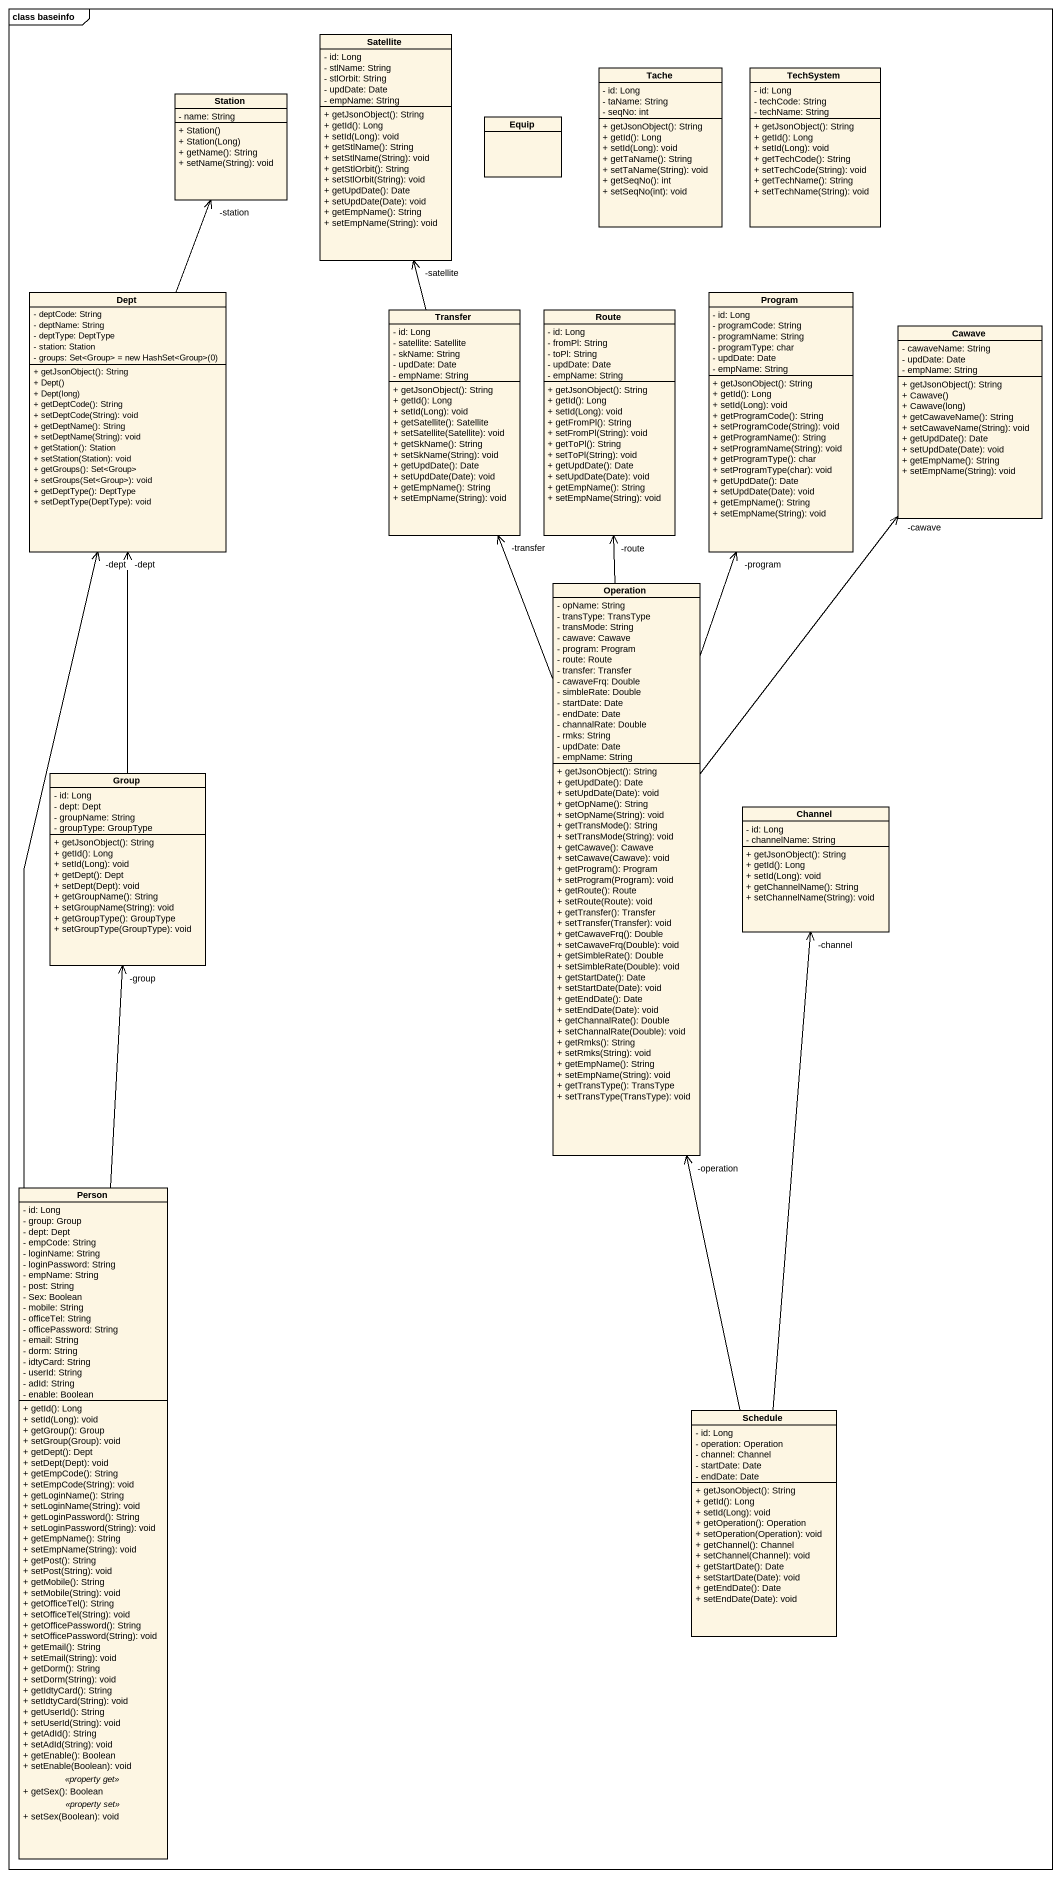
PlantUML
@startuml
mainframe class baseinfo
hide circle
hide empty members
skinparam classAttributeIconSize 0
class Satellite {
  - id: Long
  - stlName: String
  - stlOrbit: String
  - updDate: Date
  - empName: String
  + getJsonObject(): String
  + getId(): Long
  + setId(Long): void
  + getStlName(): String
  + setStlName(String): void
  + getStlOrbit(): String
  + setStlOrbit(String): void
  + getUpdDate(): Date
  + setUpdDate(Date): void
  + getEmpName(): String
  + setEmpName(String): void
}
class Station {
  - name: String
  + Station()
  + Station(Long)
  + getName(): String
  + setName(String): void
}
class Tache {
  - id: Long
  - taName: String
  - seqNo: int
  + getJsonObject(): String
  + getId(): Long
  + setId(Long): void
  + getTaName(): String
  + setTaName(String): void
  + getSeqNo(): int
  + setSeqNo(int): void
}
class TechSystem {
  - id: Long
  - techCode: String
  - techName: String
  + getJsonObject(): String
  + getId(): Long
  + setId(Long): void
  + getTechCode(): String
  + setTechCode(String): void
  + getTechName(): String
  + setTechName(String): void
}
class Equip
class Dept {
  - deptCode: String
  - deptName: String
  - deptType: DeptType
  - station: Station
  {field} - groups: Set<Group> = new HashSet<Group>(0)
  + getJsonObject(): String
  + Dept()
  + Dept(long)
  + getDeptCode(): String
  + setDeptCode(String): void
  + getDeptName(): String
  + setDeptName(String): void
  + getStation(): Station
  + setStation(Station): void
  + getGroups(): Set<Group>
  + setGroups(Set<Group>): void
  + getDeptType(): DeptType
  + setDeptType(DeptType): void
}
class Program {
  - id: Long
  - programCode: String
  - programName: String
  - programType: char
  - updDate: Date
  - empName: String
  + getJsonObject(): String
  + getId(): Long
  + setId(Long): void
  + getProgramCode(): String
  + setProgramCode(String): void
  + getProgramName(): String
  + setProgramName(String): void
  + getProgramType(): char
  + setProgramType(char): void
  + getUpdDate(): Date
  + setUpdDate(Date): void
  + getEmpName(): String
  + setEmpName(String): void
}
class Transfer {
  - id: Long
  - satellite: Satellite
  - skName: String
  - updDate: Date
  - empName: String
  + getJsonObject(): String
  + getId(): Long
  + setId(Long): void
  + getSatellite(): Satellite
  + setSatellite(Satellite): void
  + getSkName(): String
  + setSkName(String): void
  + getUpdDate(): Date
  + setUpdDate(Date): void
  + getEmpName(): String
  + setEmpName(String): void
}
class Route {
  - id: Long
  - fromPl: String
  - toPl: String
  - updDate: Date
  - empName: String
  + getJsonObject(): String
  + getId(): Long
  + setId(Long): void
  + getFromPl(): String
  + setFromPl(String): void
  + getToPl(): String
  + setToPl(String): void
  + getUpdDate(): Date
  + setUpdDate(Date): void
  + getEmpName(): String
  + setEmpName(String): void
}
class Cawave {
  - cawaveName: String
  - updDate: Date
  - empName: String
  + getJsonObject(): String
  + Cawave()
  + Cawave(long)
  + getCawaveName(): String
  + setCawaveName(String): void
  + getUpdDate(): Date
  + setUpdDate(Date): void
  + getEmpName(): String
  + setEmpName(String): void
}
class Operation {
  - opName: String
  - transType: TransType
  - transMode: String
  - cawave: Cawave
  - program: Program
  - route: Route
  - transfer: Transfer
  - cawaveFrq: Double
  - simbleRate: Double
  - startDate: Date
  - endDate: Date
  - channalRate: Double
  - rmks: String
  - updDate: Date
  - empName: String
  + getJsonObject(): String
  + getUpdDate(): Date
  + setUpdDate(Date): void
  + getOpName(): String
  + setOpName(String): void
  + getTransMode(): String
  + setTransMode(String): void
  + getCawave(): Cawave
  + setCawave(Cawave): void
  + getProgram(): Program
  + setProgram(Program): void
  + getRoute(): Route
  + setRoute(Route): void
  + getTransfer(): Transfer
  + setTransfer(Transfer): void
  + getCawaveFrq(): Double
  + setCawaveFrq(Double): void
  + getSimbleRate(): Double
  + setSimbleRate(Double): void
  + getStartDate(): Date
  + setStartDate(Date): void
  + getEndDate(): Date
  + setEndDate(Date): void
  + getChannalRate(): Double
  + setChannalRate(Double): void
  + getRmks(): String
  + setRmks(String): void
  + getEmpName(): String
  + setEmpName(String): void
  + getTransType(): TransType
  + setTransType(TransType): void
}
class "Group" as Group_ {
  - id: Long
  - dept: Dept
  - groupName: String
  - groupType: GroupType
  + getJsonObject(): String
  + getId(): Long
  + setId(Long): void
  + getDept(): Dept
  + setDept(Dept): void
  + getGroupName(): String
  + setGroupName(String): void
  + getGroupType(): GroupType
  + setGroupType(GroupType): void
}
class Channel {
  - id: Long
  - channelName: String
  + getJsonObject(): String
  + getId(): Long
  + setId(Long): void
  + getChannelName(): String
  + setChannelName(String): void
}
class "Person" as Person_ {
  - id: Long
  - group: Group
  - dept: Dept
  - empCode: String
  - loginName: String
  - loginPassword: String
  - empName: String
  - post: String
  - Sex: Boolean
  - mobile: String
  - officeTel: String
  - officePassword: String
  - email: String
  - dorm: String
  - idtyCard: String
  - userId: String
  - adId: String
  - enable: Boolean
  --
  + getId(): Long
  + setId(Long): void
  + getGroup(): Group
  + setGroup(Group): void
  + getDept(): Dept
  + setDept(Dept): void
  + getEmpCode(): String
  + setEmpCode(String): void
  + getLoginName(): String
  + setLoginName(String): void
  + getLoginPassword(): String
  + setLoginPassword(String): void
  + getEmpName(): String
  + setEmpName(String): void
  + getPost(): String
  + setPost(String): void
  + getMobile(): String
  + setMobile(String): void
  + getOfficeTel(): String
  + setOfficeTel(String): void
  + getOfficePassword(): String
  + setOfficePassword(String): void
  + getEmail(): String
  + setEmail(String): void
  + getDorm(): String
  + setDorm(String): void
  + getIdtyCard(): String
  + setIdtyCard(String): void
  + getUserId(): String
  + setUserId(String): void
  + getAdId(): String
  + setAdId(String): void
  + getEnable(): Boolean
  + setEnable(Boolean): void
  .. <<property get>> ..
  + getSex(): Boolean
  .. <<property set>> ..
  + setSex(Boolean): void
}
class Schedule {
  - id: Long
  - operation: Operation
  - channel: Channel
  - startDate: Date
  - endDate: Date
  + getJsonObject(): String
  + getId(): Long
  + setId(Long): void
  + getOperation(): Operation
  + setOperation(Operation): void
  + getChannel(): Channel
  + setChannel(Channel): void
  + getStartDate(): Date
  + setStartDate(Date): void
  + getEndDate(): Date
  + setEndDate(Date): void
}
Dept -up-> "-station" Station
Transfer -up-> "-satellite" Satellite
Operation -up-> "-program" Program
Operation -up-> "-transfer" Transfer
Operation -up-> "-route" Route
Operation -up-> "-cawave" Cawave
Group_ -up-> "-dept" Dept
Person_ -up-> "-dept" Dept
Person_ -up-> "-group" Group_
Schedule -up-> "-operation" Operation
Schedule -up-> "-channel" Channel
@enduml
